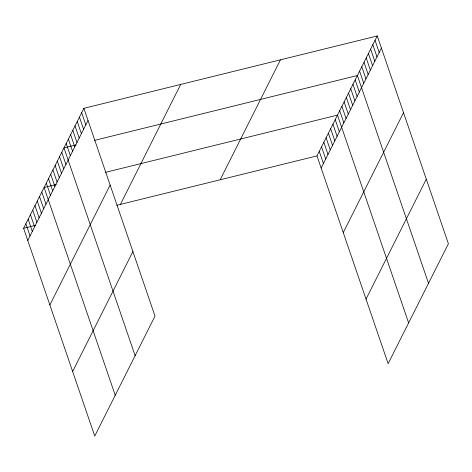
<?xml version="1.0" encoding="UTF-8"?>
<svg xmlns="http://www.w3.org/2000/svg" width="472" height="472" viewBox="0 0 472 472"><rect width="100%" height="100%" fill="white"/><g stroke="black" fill="none" stroke-linecap="round" stroke-linejoin="round"><path stroke-width="0.71" d="M83.863 108.324L155.005 316.11L94.742 436.057L23.6 228.277L83.863 108.324L377.258 35.943L448.4 243.723L388.137 363.676L316.995 155.89L377.258 35.943M27.759 240.425L88.028 120.478M49.861 304.983L110.129 185.036M120.419 204.388L180.688 84.441M72.635 371.499L132.903 251.552M220.176 179.779L280.439 59.832M321.155 168.044L381.423 48.097M343.256 232.602L403.525 112.655M366.03 299.112L426.299 179.165M76.08 144.922L63.98 147.907L135.116 355.693M94.589 140.355L357.375 75.526L428.511 283.306M56.192 184.505L44.091 187.49L115.227 395.276M105.315 172.386L337.486 115.109L408.622 322.889M23.6 228.277L35.701 225.292M116.861 205.267L316.995 155.89M375.051 40.344L379.211 52.492M372.839 44.74L376.998 56.888M370.632 49.135L374.792 61.289M368.42 53.537L372.579 65.685M366.213 57.932L370.373 70.086M364 62.334L368.16 74.482M361.794 66.729L365.953 78.883M359.581 71.13L363.741 83.278M355.162 79.927L359.322 92.075M352.956 84.323L357.115 96.471M350.743 88.718L354.903 100.872M348.537 93.12L352.696 105.268M346.324 97.515L350.484 109.669M344.118 101.917L348.277 114.065M341.905 106.312L346.064 118.466M339.692 110.713L343.858 122.862M335.208 119.64L339.368 131.788M332.931 124.171L337.091 136.32M330.654 128.703L334.813 140.857M328.376 133.234L332.542 145.388M326.105 137.765L330.264 149.919M323.827 142.296L327.987 154.45M321.55 146.827L325.709 158.981M319.273 151.359L323.432 163.513M81.656 112.725L85.815 124.873M79.444 117.121L83.603 129.275M77.237 121.522L81.396 133.67M75.024 125.918L79.184 138.072M72.818 130.319L76.977 142.467M70.605 134.715L74.765 146.869M68.399 139.116L72.558 151.264M66.186 143.512L70.346 155.66M61.767 152.308L65.927 164.457M59.56 156.704L63.72 168.858M57.348 161.105L61.508 173.253M55.141 165.501L59.301 177.655M52.929 169.902L57.088 182.05M50.716 174.298L54.882 186.446M48.51 178.699L52.669 190.847M46.297 183.095L50.463 195.243M41.813 192.021L45.973 204.175M39.536 196.553L43.695 208.707M37.258 201.084L41.418 213.238M34.981 205.621L39.141 217.769M32.71 210.152L36.869 222.3M30.432 214.683L34.592 226.831M28.155 219.214L32.314 231.363M25.877 223.746L30.037 235.894"/></g></svg>
